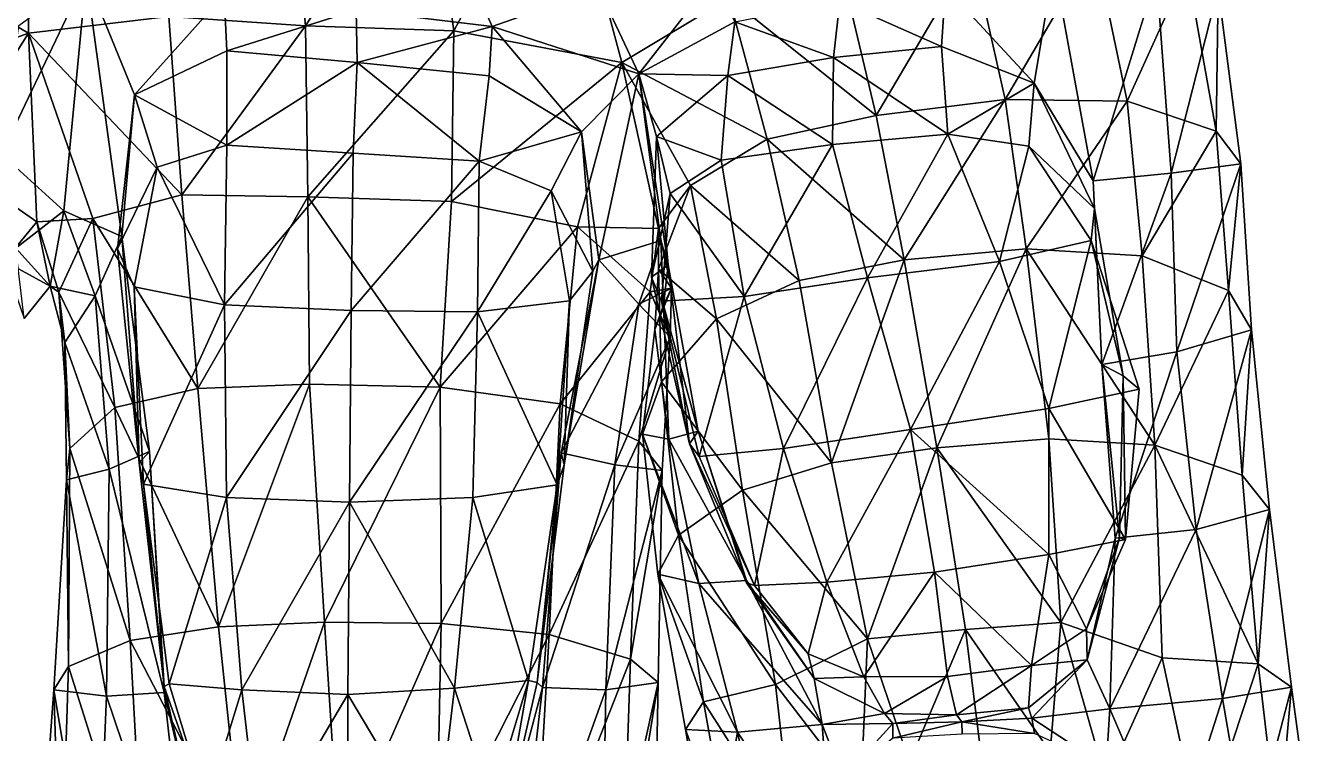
# Model space of a CAD drawing. Extents: x -76 to 76, y -20 to 79.
# Drawn here: x 4.187 to 6.042, y -12.053 to -11.034 of the extents above; entities that cross this region are included whole.
import ezdxf

# ---------------------------------------------------------------- set-up
doc = ezdxf.new("R2010")
doc.units = 0

msp = doc.modelspace()

# ---------------------------------------------------------------- linework, layer by layer
for points in [[(3.9883, -10.9264, 1.4183), (4.1912, -11.0446, 1.2948), (4.1913, -10.7127, 1.4089)], [(4.1913, -10.7127, 1.4089), (4.1912, -11.0446, 1.2948), (4.3932, -11.0205, 1.4822)], [(4.7646, -10.7646, 1.52), (4.804, -11.041, 1.4766), (4.9565, -10.7537, 1.4024)], [(4.804, -11.041, 1.4766), (5.0459, -11.0868, 1.2841), (4.9565, -10.7537, 1.4024)], [(4.9565, -10.7537, 1.4024), (5.0459, -11.0868, 1.2841), (5.2004, -10.9934, 1.4145)], [(4.3932, -11.0205, 1.4822), (4.5904, -11.0341, 1.57), (4.5659, -10.7617, 1.6253)], [(4.7646, -10.7646, 1.52), (4.5659, -10.7617, 1.6253), (4.5904, -11.0341, 1.57)], [(4.804, -11.041, 1.4766), (4.7646, -10.7646, 1.52), (4.5904, -11.0341, 1.57)], [(5.5505, -10.9282, 1.3128), (5.598, -11.1399, 1.3027), (5.7273, -10.9195, 1.0723)], [(5.598, -11.1399, 1.3027), (5.7741, -11.1423, 1.0722), (5.7273, -10.9195, 1.0723)], [(5.8605, -10.9515, 0.8222), (5.7273, -10.9195, 1.0723), (5.7741, -11.1423, 1.0722)], [(3.9883, -10.9264, 1.4183), (3.929, -11.1394, 1.3891), (4.1912, -11.0446, 1.2948)], [(5.5505, -10.9282, 1.3128), (5.3637, -10.9589, 1.4561), (5.4123, -11.1634, 1.4328)], [(5.598, -11.1399, 1.3027), (5.5505, -10.9282, 1.3128), (5.4123, -11.1634, 1.4328)], [(5.4123, -11.1634, 1.4328), (5.3637, -10.9589, 1.4561), (5.2004, -10.9934, 1.4145)], [(5.5124, -10.9781, 0.0199), (5.6683, -10.9467, 0.1154), (5.6401, -11.1165, 0.0198)], [(5.6401, -11.1165, 0.0198), (5.6683, -10.9467, 0.1154), (5.7252, -11.2575, 0.1849)], [(5.7252, -11.2575, 0.1849), (5.6683, -10.9467, 0.1154), (5.8163, -10.9608, 0.3496)], [(5.8371, -11.2464, 0.3583), (5.7252, -11.2575, 0.1849), (5.8163, -10.9608, 0.3496)], [(5.9021, -11.1858, 0.8221), (5.8605, -10.9515, 0.8222), (5.7741, -11.1423, 1.0722)], [(5.8371, -11.2464, 0.3583), (5.8163, -10.9608, 0.3496), (5.9052, -10.9799, 0.5766)], [(5.8605, -10.9515, 0.8222), (5.9021, -11.1858, 0.8221), (5.9052, -10.9799, 0.5766)], [(4.1526, -11.219, 0.1532), (4.2743, -10.9623, 0.0365), (4.2422, -11.3006, 0.3523)], [(4.1771, -11.0335, -0.0049), (4.2743, -10.9623, 0.0365), (4.1526, -11.219, 0.1532)], [(4.2422, -11.3006, 0.3523), (4.2743, -10.9623, 0.0365), (4.3259, -11.3377, 0.1687)], [(4.3259, -11.3377, 0.1687), (4.2743, -10.9623, 0.0365), (4.3441, -11.1335, 0.0002)], [(4.3441, -11.1335, 0.0002), (4.2743, -10.9623, 0.0365), (4.4733, -10.9887, -0.0025)], [(4.8312, -10.9716, -0.0306), (4.859, -11.0349, 0.0084), (4.6632, -11.0112, -0.0005)], [(4.8312, -10.9716, -0.0306), (5.0127, -10.9808, -0.0247), (4.859, -11.0349, 0.0084)], [(5.0127, -10.9808, -0.0247), (5.1778, -10.9659, -0.0328), (5.0704, -11.1033, 0.0636)], [(5.1778, -10.9659, -0.0328), (5.2087, -11.0281, -0.0022), (5.0704, -11.1033, 0.0636)], [(5.5124, -10.9781, 0.0199), (5.5064, -11.0638, -0.0259), (5.3599, -10.9988, -0.0052)], [(5.5064, -11.0638, -0.0259), (5.5124, -10.9781, 0.0199), (5.6401, -11.1165, 0.0198)], [(5.9378, -11.233, 0.5762), (5.8371, -11.2464, 0.3583), (5.9052, -10.9799, 0.5766)], [(5.9021, -11.1858, 0.8221), (5.9378, -11.233, 0.5762), (5.9052, -10.9799, 0.5766)], [(4.4768, -11.0701, -0.0323), (4.3441, -11.1335, 0.0002), (4.4733, -10.9887, -0.0025)], [(4.4768, -11.0701, -0.0323), (4.4733, -10.9887, -0.0025), (4.6632, -11.0112, -0.0005)], [(5.0127, -10.9808, -0.0247), (5.0704, -11.1033, 0.0636), (4.859, -11.0349, 0.0084)], [(5.2554, -11.1975, 1.3816), (5.2004, -10.9934, 1.4145), (5.0459, -11.0868, 1.2841)], [(5.2554, -11.1975, 1.3816), (5.4123, -11.1634, 1.4328), (5.2004, -10.9934, 1.4145)], [(4.6647, -11.087, -0.0366), (4.4768, -11.0701, -0.0323), (4.6632, -11.0112, -0.0005)], [(4.6647, -11.087, -0.0366), (4.6632, -11.0112, -0.0005), (4.859, -11.0349, 0.0084)], [(5.2087, -11.0281, -0.0022), (5.3599, -10.9988, -0.0052), (5.3509, -11.0798, -0.0516)], [(5.5064, -11.0638, -0.0259), (5.3509, -11.0798, -0.0516), (5.3599, -10.9988, -0.0052)], [(4.4123, -11.2774, 1.4691), (4.3932, -11.0205, 1.4822), (4.1912, -11.0446, 1.2948)], [(4.3932, -11.0205, 1.4822), (4.4123, -11.2774, 1.4691), (4.5904, -11.0341, 1.57)], [(4.4123, -11.2774, 1.4691), (4.5937, -11.2806, 1.5574), (4.5904, -11.0341, 1.57)], [(4.804, -11.041, 1.4766), (4.5904, -11.0341, 1.57), (4.5937, -11.2806, 1.5574)], [(4.8549, -11.1062, -0.022), (4.6647, -11.087, -0.0366), (4.859, -11.0349, 0.0084)], [(4.8549, -11.1062, -0.022), (4.859, -11.0349, 0.0084), (4.988, -11.1868, 0.0173)], [(4.859, -11.0349, 0.0084), (5.0704, -11.1033, 0.0636), (4.988, -11.1868, 0.0173)], [(5.2087, -11.0281, -0.0022), (5.1986, -11.1055, -0.0446), (5.0704, -11.1033, 0.0636)], [(5.1986, -11.1055, -0.0446), (5.2087, -11.0281, -0.0022), (5.3509, -11.0798, -0.0516)], [(3.929, -11.1394, 1.3891), (4.0757, -11.2273, 1.2111), (4.1912, -11.0446, 1.2948)], [(4.2031, -11.3163, 0.9632), (4.1912, -11.0446, 1.2948), (4.0757, -11.2273, 1.2111)], [(4.2837, -11.3118, 1.2547), (4.1912, -11.0446, 1.2948), (4.2031, -11.3163, 0.9632)], [(4.2837, -11.3118, 1.2547), (4.4123, -11.2774, 1.4691), (4.1912, -11.0446, 1.2948)], [(4.8006, -11.2871, 1.4672), (4.804, -11.041, 1.4766), (4.5937, -11.2806, 1.5574)], [(4.804, -11.041, 1.4766), (4.8006, -11.2871, 1.4672), (5.0459, -11.0868, 1.2841)], [(4.4768, -11.0701, -0.0323), (4.4772, -11.2059, -0.0603), (4.3441, -11.1335, 0.0002)], [(4.4768, -11.0701, -0.0323), (4.6647, -11.087, -0.0366), (4.4772, -11.2059, -0.0603)], [(5.5064, -11.0638, -0.0259), (5.5157, -11.1899, -0.0762), (5.3509, -11.0798, -0.0516)], [(5.5064, -11.0638, -0.0259), (5.6401, -11.1165, 0.0198), (5.5157, -11.1899, -0.0762)], [(4.6647, -11.087, -0.0366), (4.6592, -11.2175, -0.0739), (4.4772, -11.2059, -0.0603)], [(4.8407, -11.2288, -0.0519), (4.6592, -11.2175, -0.0739), (4.6647, -11.087, -0.0366)], [(4.8549, -11.1062, -0.022), (4.8407, -11.2288, -0.0519), (4.6647, -11.087, -0.0366)], [(4.8006, -11.2871, 1.4672), (4.982, -11.3238, 1.2536), (5.0459, -11.0868, 1.2841)], [(5.0986, -11.3262, 0.9627), (5.0459, -11.0868, 1.2841), (4.982, -11.3238, 1.2536)], [(5.145, -11.264, 1.201), (5.0459, -11.0868, 1.2841), (5.0986, -11.3262, 0.9627)], [(5.145, -11.264, 1.201), (5.2554, -11.1975, 1.3816), (5.0459, -11.0868, 1.2841)], [(5.1986, -11.1055, -0.0446), (5.3509, -11.0798, -0.0516), (5.3496, -11.2052, -0.1025)], [(5.5157, -11.1899, -0.0762), (5.3496, -11.2052, -0.1025), (5.3509, -11.0798, -0.0516)], [(4.8549, -11.1062, -0.022), (4.988, -11.1868, 0.0173), (4.8407, -11.2288, -0.0519)], [(4.988, -11.1868, 0.0173), (5.0704, -11.1033, 0.0636), (5.013, -11.3713, 0.1872)], [(5.013, -11.3713, 0.1872), (5.0704, -11.1033, 0.0636), (5.1024, -11.3431, 0.3708)], [(5.1986, -11.1055, -0.0446), (5.0958, -11.1934, -0.0085), (5.0704, -11.1033, 0.0636)], [(5.1024, -11.3431, 0.3708), (5.0704, -11.1033, 0.0636), (5.1125, -11.3783, 0.1754)], [(5.1125, -11.3783, 0.1754), (5.0704, -11.1033, 0.0636), (5.0958, -11.1934, -0.0085)], [(5.1986, -11.1055, -0.0446), (5.1892, -11.2276, -0.0896), (5.0958, -11.1934, -0.0085)], [(5.1892, -11.2276, -0.0896), (5.1986, -11.1055, -0.0446), (5.3496, -11.2052, -0.1025)], [(5.6401, -11.1165, 0.0198), (5.6321, -11.2073, -0.0242), (5.5157, -11.1899, -0.0762)], [(5.6401, -11.1165, 0.0198), (5.7271, -11.2973, 0.0726), (5.6321, -11.2073, -0.0242)], [(5.7271, -11.2973, 0.0726), (5.6401, -11.1165, 0.0198), (5.7252, -11.2575, 0.1849)], [(4.3194, -11.3553, 0.07), (4.3259, -11.3377, 0.1687), (4.3441, -11.1335, 0.0002)], [(4.3194, -11.3553, 0.07), (4.3441, -11.1335, 0.0002), (4.3766, -11.2374, -0.0172)], [(4.4772, -11.2059, -0.0603), (4.3766, -11.2374, -0.0172), (4.3441, -11.1335, 0.0002)], [(5.598, -11.1399, 1.3027), (5.4123, -11.1634, 1.4328), (5.4526, -11.3712, 1.4341)], [(5.6286, -11.3551, 1.3164), (5.598, -11.1399, 1.3027), (5.4526, -11.3712, 1.4341)], [(5.598, -11.1399, 1.3027), (5.6286, -11.3551, 1.3164), (5.7741, -11.1423, 1.0722)], [(5.6286, -11.3551, 1.3164), (5.7956, -11.3656, 1.0945), (5.7741, -11.1423, 1.0722)], [(5.9021, -11.1858, 0.8221), (5.7741, -11.1423, 1.0722), (5.7956, -11.3656, 1.0945)], [(5.4123, -11.1634, 1.4328), (5.2554, -11.1975, 1.3816), (5.4526, -11.3712, 1.4341)], [(4.988, -11.1868, 0.0173), (4.9444, -11.2716, -0.0041), (4.8407, -11.2288, -0.0519)], [(4.988, -11.1868, 0.0173), (5.0041, -11.3877, 0.0867), (4.9444, -11.2716, -0.0041)], [(5.0041, -11.3877, 0.0867), (4.988, -11.1868, 0.0173), (5.013, -11.3713, 0.1872)], [(5.0889, -11.396, 0.053), (5.1125, -11.3783, 0.1754), (5.0958, -11.1934, -0.0085)], [(5.0889, -11.396, 0.053), (5.0958, -11.1934, -0.0085), (5.1158, -11.2758, -0.044)], [(5.1892, -11.2276, -0.0896), (5.1158, -11.2758, -0.044), (5.0958, -11.1934, -0.0085)], [(5.2554, -11.1975, 1.3816), (5.145, -11.264, 1.201), (5.3014, -11.4012, 1.3713)], [(5.2554, -11.1975, 1.3816), (5.3014, -11.4012, 1.3713), (5.4526, -11.3712, 1.4341)], [(5.3998, -11.3973, -0.0861), (5.3496, -11.2052, -0.1025), (5.5157, -11.1899, -0.0762)], [(5.5899, -11.3737, -0.0591), (5.3998, -11.3973, -0.0861), (5.5157, -11.1899, -0.0762)], [(5.5899, -11.3737, -0.0591), (5.5157, -11.1899, -0.0762), (5.6321, -11.2073, -0.0242)], [(5.92, -11.4152, 0.8443), (5.9021, -11.1858, 0.8221), (5.7956, -11.3656, 1.0945)], [(5.9021, -11.1858, 0.8221), (5.92, -11.4152, 0.8443), (5.9378, -11.233, 0.5762)], [(4.1729, -11.3545, 0.367), (4.1526, -11.219, 0.1532), (4.2422, -11.3006, 0.3523)], [(4.4772, -11.2059, -0.0603), (4.4734, -11.4361, -0.0182), (4.3766, -11.2374, -0.0172)], [(4.4734, -11.4361, -0.0182), (4.4772, -11.2059, -0.0603), (4.6592, -11.2175, -0.0739)], [(4.6561, -11.4444, -0.0389), (4.4734, -11.4361, -0.0182), (4.6592, -11.2175, -0.0739)], [(4.6561, -11.4444, -0.0389), (4.6592, -11.2175, -0.0739), (4.8407, -11.2288, -0.0519)], [(5.222, -11.4238, -0.0668), (5.1892, -11.2276, -0.0896), (5.3496, -11.2052, -0.1025)], [(5.3998, -11.3973, -0.0861), (5.222, -11.4238, -0.0668), (5.3496, -11.2052, -0.1025)], [(5.7223, -11.3435, -0.0012), (5.5899, -11.3737, -0.0591), (5.6321, -11.2073, -0.0242)], [(5.7271, -11.2973, 0.0726), (5.7223, -11.3435, -0.0012), (5.6321, -11.2073, -0.0242)], [(4.1567, -11.3731, 0.9451), (4.2031, -11.3163, 0.9632), (4.0757, -11.2273, 1.2111)], [(4.3434, -11.4101, 0.0261), (4.3194, -11.3553, 0.07), (4.3766, -11.2374, -0.0172)], [(4.4734, -11.4361, -0.0182), (4.3434, -11.4101, 0.0261), (4.3766, -11.2374, -0.0172)], [(4.838, -11.4459, -0.0116), (4.6561, -11.4444, -0.0389), (4.8407, -11.2288, -0.0519)], [(4.838, -11.4459, -0.0116), (4.8407, -11.2288, -0.0519), (4.9444, -11.2716, -0.0041)], [(5.1892, -11.2276, -0.0896), (5.222, -11.4238, -0.0668), (5.1158, -11.2758, -0.044)], [(5.8371, -11.2464, 0.3583), (5.9378, -11.233, 0.5762), (5.8455, -11.5038, 0.3984)], [(5.9378, -11.233, 0.5762), (5.9529, -11.4719, 0.6007), (5.8455, -11.5038, 0.3984)], [(5.92, -11.4152, 0.8443), (5.9529, -11.4719, 0.6007), (5.9378, -11.233, 0.5762)], [(5.7252, -11.2575, 0.1849), (5.8371, -11.2464, 0.3583), (5.7373, -11.5221, 0.2417)], [(5.7271, -11.2973, 0.0726), (5.7252, -11.2575, 0.1849), (5.7373, -11.5221, 0.2417)], [(5.8371, -11.2464, 0.3583), (5.8455, -11.5038, 0.3984), (5.7373, -11.5221, 0.2417)], [(4.9704, -11.4304, 0.0386), (4.838, -11.4459, -0.0116), (4.9444, -11.2716, -0.0041)], [(5.0041, -11.3877, 0.0867), (4.9704, -11.4304, 0.0386), (4.9444, -11.2716, -0.0041)], [(5.1029, -11.4308, -0.0156), (5.0889, -11.396, 0.053), (5.1158, -11.2758, -0.044)], [(5.0987, -11.3847, 0.943), (5.145, -11.264, 1.201), (5.0986, -11.3262, 0.9627)], [(5.145, -11.264, 1.201), (5.0987, -11.3847, 0.943), (5.1824, -11.4561, 1.1858)], [(5.222, -11.4238, -0.0668), (5.1029, -11.4308, -0.0156), (5.1158, -11.2758, -0.044)], [(5.145, -11.264, 1.201), (5.1824, -11.4561, 1.1858), (5.3014, -11.4012, 1.3713)], [(4.4123, -11.2774, 1.4691), (4.2837, -11.3118, 1.2547), (4.4352, -11.5567, 1.4709)], [(4.4123, -11.2774, 1.4691), (4.4352, -11.5567, 1.4709), (4.5937, -11.2806, 1.5574)], [(4.4352, -11.5567, 1.4709), (4.596, -11.5506, 1.5613), (4.5937, -11.2806, 1.5574)], [(4.8006, -11.2871, 1.4672), (4.5937, -11.2806, 1.5574), (4.7845, -11.5548, 1.4734)], [(4.5937, -11.2806, 1.5574), (4.596, -11.5506, 1.5613), (4.7845, -11.5548, 1.4734)], [(4.8006, -11.2871, 1.4672), (4.7845, -11.5548, 1.4734), (4.982, -11.3238, 1.2536)], [(4.1729, -11.3545, 0.367), (4.2422, -11.3006, 0.3523), (4.2223, -11.409, 0.6485)], [(4.2349, -11.418, 0.9663), (4.2837, -11.3118, 1.2547), (4.2031, -11.3163, 0.9632)], [(4.2422, -11.3006, 0.3523), (4.2872, -11.4231, 0.3774), (4.2223, -11.409, 0.6485)], [(4.2837, -11.3118, 1.2547), (4.2349, -11.418, 0.9663), (4.3156, -11.584, 1.256)], [(4.2872, -11.4231, 0.3774), (4.2422, -11.3006, 0.3523), (4.3259, -11.3377, 0.1687)], [(4.2837, -11.3118, 1.2547), (4.3156, -11.584, 1.256), (4.4352, -11.5567, 1.4709)], [(5.7271, -11.2973, 0.0726), (5.768, -11.5383, 0.1348), (5.7223, -11.3435, -0.0012)], [(5.768, -11.5383, 0.1348), (5.7271, -11.2973, 0.0726), (5.7373, -11.5221, 0.2417)], [(4.2031, -11.3163, 0.9632), (4.1567, -11.3731, 0.9451), (4.2223, -11.409, 0.6485)], [(4.2349, -11.418, 0.9663), (4.2031, -11.3163, 0.9632), (4.2223, -11.409, 0.6485)], [(4.7845, -11.5548, 1.4734), (4.9571, -11.5789, 1.262), (4.982, -11.3238, 1.2536)], [(5.0866, -11.4171, 0.9717), (4.982, -11.3238, 1.2536), (4.9571, -11.5789, 1.262)], [(5.0866, -11.4171, 0.9717), (5.0986, -11.3262, 0.9627), (4.982, -11.3238, 1.2536)], [(5.0986, -11.3262, 0.9627), (5.0866, -11.4171, 0.9717), (5.1177, -11.4118, 0.6588)], [(5.0987, -11.3847, 0.943), (5.0986, -11.3262, 0.9627), (5.1177, -11.4118, 0.6588)], [(4.2872, -11.4231, 0.3774), (4.3259, -11.3377, 0.1687), (4.3658, -11.6475, 0.249)], [(4.3194, -11.3553, 0.07), (4.3509, -11.6635, 0.1605), (4.3259, -11.3377, 0.1687)], [(4.3509, -11.6635, 0.1605), (4.3658, -11.6475, 0.249), (4.3259, -11.3377, 0.1687)], [(5.0707, -11.4351, 0.3947), (5.013, -11.3713, 0.1872), (5.1024, -11.3431, 0.3708)], [(5.0707, -11.4351, 0.3947), (5.1024, -11.3431, 0.3708), (5.1177, -11.4118, 0.6588)], [(5.1061, -11.4364, 0.3883), (5.1024, -11.3431, 0.3708), (5.1125, -11.3783, 0.1754)], [(5.1024, -11.3431, 0.3708), (5.1061, -11.4364, 0.3883), (5.1177, -11.4118, 0.6588)], [(5.5899, -11.3737, -0.0591), (5.7223, -11.3435, -0.0012), (5.6611, -11.5854, 0.0046)], [(5.7223, -11.3435, -0.0012), (5.7913, -11.5576, 0.0612), (5.6611, -11.5854, 0.0046)], [(5.768, -11.5383, 0.1348), (5.7913, -11.5576, 0.0612), (5.7223, -11.3435, -0.0012)], [(4.1848, -11.4559, 0.6456), (4.1729, -11.3545, 0.367), (4.2223, -11.409, 0.6485)], [(4.3194, -11.3553, 0.07), (4.3434, -11.4101, 0.0261), (4.3509, -11.6635, 0.1605)], [(5.6286, -11.3551, 1.3164), (5.4526, -11.3712, 1.4341), (5.4997, -11.6419, 1.4483)], [(5.6611, -11.6293, 1.3464), (5.6286, -11.3551, 1.3164), (5.4997, -11.6419, 1.4483)], [(5.6611, -11.6293, 1.3464), (5.8139, -11.6383, 1.1411), (5.6286, -11.3551, 1.3164)], [(5.8139, -11.6383, 1.1411), (5.7956, -11.3656, 1.0945), (5.6286, -11.3551, 1.3164)], [(5.92, -11.4152, 0.8443), (5.7956, -11.3656, 1.0945), (5.8139, -11.6383, 1.1411)], [(4.1567, -11.3731, 0.9451), (4.1848, -11.4559, 0.6456), (4.2223, -11.409, 0.6485)], [(5.013, -11.3713, 0.1872), (5.0707, -11.4351, 0.3947), (4.9584, -11.6493, 0.2641)], [(5.013, -11.3713, 0.1872), (4.9584, -11.6493, 0.2641), (4.9631, -11.6664, 0.1735)], [(5.0041, -11.3877, 0.0867), (5.013, -11.3713, 0.1872), (4.9631, -11.6664, 0.1735)], [(5.0041, -11.3877, 0.0867), (4.9631, -11.6664, 0.1735), (4.9704, -11.4304, 0.0386)], [(5.0889, -11.396, 0.053), (5.1437, -11.6362, 0.1293), (5.1125, -11.3783, 0.1754)], [(5.0987, -11.3847, 0.943), (5.0935, -11.4716, 0.656), (5.103, -11.5471, 0.9354)], [(5.0935, -11.4716, 0.656), (5.0987, -11.3847, 0.943), (5.1177, -11.4118, 0.6588)], [(5.0987, -11.3847, 0.943), (5.103, -11.5471, 0.9354), (5.1824, -11.4561, 1.1858)], [(5.1061, -11.4364, 0.3883), (5.1125, -11.3783, 0.1754), (5.1561, -11.6182, 0.2461)], [(5.1437, -11.6362, 0.1293), (5.1561, -11.6182, 0.2461), (5.1125, -11.3783, 0.1754)], [(5.3014, -11.4012, 1.3713), (5.3481, -11.6637, 1.3874), (5.4526, -11.3712, 1.4341)], [(5.3481, -11.6637, 1.3874), (5.4997, -11.6419, 1.4483), (5.4526, -11.3712, 1.4341)], [(5.3998, -11.3973, -0.0861), (5.5899, -11.3737, -0.0591), (5.462, -11.6159, -0.0201)], [(5.5899, -11.3737, -0.0591), (5.6611, -11.5854, 0.0046), (5.462, -11.6159, -0.0201)], [(5.0889, -11.396, 0.053), (5.1029, -11.4308, -0.0156), (5.1437, -11.6362, 0.1293)], [(5.3481, -11.6637, 1.3874), (5.3014, -11.4012, 1.3713), (5.1824, -11.4561, 1.1858)], [(5.222, -11.4238, -0.0668), (5.3998, -11.3973, -0.0861), (5.2789, -11.6433, 0.0018)], [(5.3998, -11.3973, -0.0861), (5.462, -11.6159, -0.0201), (5.2789, -11.6433, 0.0018)], [(4.2872, -11.4231, 0.3774), (4.2436, -11.4903, 0.6564), (4.2223, -11.409, 0.6485)], [(4.2436, -11.4903, 0.6564), (4.2349, -11.418, 0.9663), (4.2223, -11.409, 0.6485)], [(4.2349, -11.418, 0.9663), (4.2436, -11.4903, 0.6564), (4.2507, -11.6433, 0.9704)], [(4.2349, -11.418, 0.9663), (4.2507, -11.6433, 0.9704), (4.3156, -11.584, 1.256)], [(4.2872, -11.4231, 0.3774), (4.3077, -11.6727, 0.4269), (4.2436, -11.4903, 0.6564)], [(4.3077, -11.6727, 0.4269), (4.2872, -11.4231, 0.3774), (4.3658, -11.6475, 0.249)], [(4.3434, -11.4101, 0.0261), (4.3567, -11.6944, 0.1157), (4.3509, -11.6635, 0.1605)], [(4.3434, -11.4101, 0.0261), (4.4734, -11.4361, -0.0182), (4.3567, -11.6944, 0.1157)], [(5.0706, -11.6323, 0.9815), (5.0866, -11.4171, 0.9717), (4.9571, -11.5789, 1.262)], [(5.0866, -11.4171, 0.9717), (5.0706, -11.6323, 0.9815), (5.1158, -11.4825, 0.6694)], [(5.1158, -11.4825, 0.6694), (5.0707, -11.4351, 0.3947), (5.1177, -11.4118, 0.6588)], [(5.0866, -11.4171, 0.9717), (5.1158, -11.4825, 0.6694), (5.1177, -11.4118, 0.6588)], [(5.1061, -11.4364, 0.3883), (5.0935, -11.4716, 0.656), (5.1177, -11.4118, 0.6588)], [(5.1029, -11.4308, -0.0156), (5.222, -11.4238, -0.0668), (5.1575, -11.6544, 0.0563)], [(5.222, -11.4238, -0.0668), (5.2789, -11.6433, 0.0018), (5.1575, -11.6544, 0.0563)], [(5.9395, -11.6813, 0.8917), (5.92, -11.4152, 0.8443), (5.8139, -11.6383, 1.1411)], [(5.92, -11.4152, 0.8443), (5.9395, -11.6813, 0.8917), (5.9529, -11.4719, 0.6007)], [(4.4734, -11.4361, -0.0182), (4.4767, -11.7135, 0.0689), (4.3567, -11.6944, 0.1157)], [(4.4734, -11.4361, -0.0182), (4.6561, -11.4444, -0.0389), (4.4767, -11.7135, 0.0689)], [(4.838, -11.4459, -0.0116), (4.9704, -11.4304, 0.0386), (4.953, -11.6953, 0.1254)], [(4.9631, -11.6664, 0.1735), (4.953, -11.6953, 0.1254), (4.9704, -11.4304, 0.0386)], [(5.0707, -11.4351, 0.3947), (5.036, -11.6664, 0.4432), (4.9584, -11.6493, 0.2641)], [(5.0707, -11.4351, 0.3947), (5.1158, -11.4825, 0.6694), (5.036, -11.6664, 0.4432)], [(5.1061, -11.4364, 0.3883), (5.1136, -11.6297, 0.432), (5.0935, -11.4716, 0.656)], [(5.1029, -11.4308, -0.0156), (5.1575, -11.6544, 0.0563), (5.1437, -11.6362, 0.1293)], [(5.1136, -11.6297, 0.432), (5.1061, -11.4364, 0.3883), (5.1561, -11.6182, 0.2461)], [(4.6561, -11.4444, -0.0389), (4.6539, -11.7202, 0.0462), (4.4767, -11.7135, 0.0689)], [(4.6561, -11.4444, -0.0389), (4.838, -11.4459, -0.0116), (4.6539, -11.7202, 0.0462)], [(4.838, -11.4459, -0.0116), (4.8313, -11.7137, 0.074), (4.6539, -11.7202, 0.0462)], [(4.8313, -11.7137, 0.074), (4.838, -11.4459, -0.0116), (4.953, -11.6953, 0.1254)], [(5.2196, -11.7029, 1.2101), (5.1824, -11.4561, 1.1858), (5.103, -11.5471, 0.9354)], [(5.2196, -11.7029, 1.2101), (5.3481, -11.6637, 1.3874), (5.1824, -11.4561, 1.1858)], [(5.1136, -11.6297, 0.432), (5.0759, -11.6222, 0.6681), (5.0935, -11.4716, 0.656)], [(5.0935, -11.4716, 0.656), (5.0759, -11.6222, 0.6681), (5.103, -11.5471, 0.9354)], [(5.8734, -11.7599, 0.4547), (5.8455, -11.5038, 0.3984), (5.9529, -11.4719, 0.6007)], [(5.979, -11.731, 0.6467), (5.8734, -11.7599, 0.4547), (5.9529, -11.4719, 0.6007)], [(5.9395, -11.6813, 0.8917), (5.979, -11.731, 0.6467), (5.9529, -11.4719, 0.6007)], [(4.3077, -11.6727, 0.4269), (4.2462, -11.6883, 0.6741), (4.2436, -11.4903, 0.6564)], [(4.2436, -11.4903, 0.6564), (4.2462, -11.6883, 0.6741), (4.2507, -11.6433, 0.9704)], [(5.1158, -11.4825, 0.6694), (5.1039, -11.6749, 0.6894), (5.036, -11.6664, 0.4432)], [(5.0706, -11.6323, 0.9815), (5.1039, -11.6749, 0.6894), (5.1158, -11.4825, 0.6694)], [(5.7567, -11.7721, 0.3104), (5.7373, -11.5221, 0.2417), (5.8455, -11.5038, 0.3984)], [(5.8734, -11.7599, 0.4547), (5.7567, -11.7721, 0.3104), (5.8455, -11.5038, 0.3984)], [(5.763, -11.7716, 0.2083), (5.768, -11.5383, 0.1348), (5.7373, -11.5221, 0.2417)], [(5.7567, -11.7721, 0.3104), (5.763, -11.7716, 0.2083), (5.7373, -11.5221, 0.2417)], [(4.4352, -11.5567, 1.4709), (4.4648, -11.9, 1.4731), (4.596, -11.5506, 1.5613)], [(4.4648, -11.9, 1.4731), (4.6179, -11.8935, 1.5557), (4.596, -11.5506, 1.5613)], [(4.7845, -11.5548, 1.4734), (4.596, -11.5506, 1.5613), (4.6179, -11.8935, 1.5557)], [(4.7856, -11.8955, 1.477), (4.7845, -11.5548, 1.4734), (4.6179, -11.8935, 1.5557)], [(4.7845, -11.5548, 1.4734), (4.7856, -11.8955, 1.477), (4.9571, -11.5789, 1.262)], [(5.1275, -11.7678, 0.9628), (5.103, -11.5471, 0.9354), (5.0759, -11.6222, 0.6681)], [(5.1275, -11.7678, 0.9628), (5.2196, -11.7029, 1.2101), (5.103, -11.5471, 0.9354)], [(5.763, -11.7716, 0.2083), (5.7714, -11.7743, 0.1393), (5.768, -11.5383, 0.1348)], [(5.7714, -11.7743, 0.1393), (5.7913, -11.5576, 0.0612), (5.768, -11.5383, 0.1348)], [(4.4648, -11.9, 1.4731), (4.4352, -11.5567, 1.4709), (4.3156, -11.584, 1.256)], [(5.6611, -11.5854, 0.0046), (5.7913, -11.5576, 0.0612), (5.7714, -11.7743, 0.1393)], [(4.3379, -11.9196, 1.2711), (4.3156, -11.584, 1.256), (4.2507, -11.6433, 0.9704)], [(4.3379, -11.9196, 1.2711), (4.4648, -11.9, 1.4731), (4.3156, -11.584, 1.256)], [(4.7856, -11.8955, 1.477), (4.9413, -11.9113, 1.279), (4.9571, -11.5789, 1.262)], [(5.0706, -11.6323, 0.9815), (4.9571, -11.5789, 1.262), (4.9413, -11.9113, 1.279)], [(5.6611, -11.5854, 0.0046), (5.6613, -11.7958, 0.0944), (5.462, -11.6159, -0.0201)], [(5.6613, -11.7958, 0.0944), (5.6611, -11.5854, 0.0046), (5.7714, -11.7743, 0.1393)], [(5.1568, -11.8375, 0.4869), (5.0978, -11.8241, 0.7027), (5.0759, -11.6222, 0.6681)], [(5.1136, -11.6297, 0.432), (5.1568, -11.8375, 0.4869), (5.0759, -11.6222, 0.6681)], [(5.0978, -11.8241, 0.7027), (5.1275, -11.7678, 0.9628), (5.0759, -11.6222, 0.6681)], [(5.1136, -11.6297, 0.432), (5.1561, -11.6182, 0.2461), (5.2257, -11.8334, 0.3209)], [(5.1437, -11.6362, 0.1293), (5.2255, -11.8369, 0.21), (5.1561, -11.6182, 0.2461)], [(5.2255, -11.8369, 0.21), (5.2257, -11.8334, 0.3209), (5.1561, -11.6182, 0.2461)], [(5.3414, -11.8355, 0.0941), (5.2789, -11.6433, 0.0018), (5.462, -11.6159, -0.0201)], [(5.4966, -11.8211, 0.0779), (5.3414, -11.8355, 0.0941), (5.462, -11.6159, -0.0201)], [(5.6613, -11.7958, 0.0944), (5.4966, -11.8211, 0.0779), (5.462, -11.6159, -0.0201)], [(4.249, -11.9572, 0.9916), (4.2507, -11.6433, 0.9704), (4.2462, -11.6883, 0.6741)], [(4.249, -11.9572, 0.9916), (4.3379, -11.9196, 1.2711), (4.2507, -11.6433, 0.9704)], [(4.3077, -11.6727, 0.4269), (4.3658, -11.6475, 0.249), (4.3867, -11.9946, 0.3336)], [(4.3509, -11.6635, 0.1605), (4.3868, -11.9862, 0.2547), (4.3658, -11.6475, 0.249)], [(4.3868, -11.9862, 0.2547), (4.3867, -11.9946, 0.3336), (4.3658, -11.6475, 0.249)], [(5.0583, -11.9467, 1.0038), (5.0706, -11.6323, 0.9815), (4.9413, -11.9113, 1.279)], [(5.0706, -11.6323, 0.9815), (5.0583, -11.9467, 1.0038), (5.1039, -11.6749, 0.6894)], [(5.1568, -11.8375, 0.4869), (5.1136, -11.6297, 0.432), (5.2257, -11.8334, 0.3209)], [(5.2255, -11.8369, 0.21), (5.1437, -11.6362, 0.1293), (5.2371, -11.8403, 0.1394)], [(5.1437, -11.6362, 0.1293), (5.1575, -11.6544, 0.0563), (5.2371, -11.8403, 0.1394)], [(5.2371, -11.8403, 0.1394), (5.1575, -11.6544, 0.0563), (5.2789, -11.6433, 0.0018)], [(5.3414, -11.8355, 0.0941), (5.2371, -11.8403, 0.1394), (5.2789, -11.6433, 0.0018)], [(5.3481, -11.6637, 1.3874), (5.3997, -11.9175, 1.4161), (5.4997, -11.6419, 1.4483)], [(5.3997, -11.9175, 1.4161), (5.5409, -11.9039, 1.4716), (5.4997, -11.6419, 1.4483)], [(5.6611, -11.6293, 1.3464), (5.4997, -11.6419, 1.4483), (5.6784, -11.8938, 1.3842)], [(5.4997, -11.6419, 1.4483), (5.5409, -11.9039, 1.4716), (5.6784, -11.8938, 1.3842)], [(5.6611, -11.6293, 1.3464), (5.6784, -11.8938, 1.3842), (5.8139, -11.6383, 1.1411)], [(5.6784, -11.8938, 1.3842), (5.8244, -11.9449, 1.2012), (5.8139, -11.6383, 1.1411)], [(5.9395, -11.6813, 0.8917), (5.8139, -11.6383, 1.1411), (5.9627, -11.9535, 0.9255)], [(5.8139, -11.6383, 1.1411), (5.8244, -11.9449, 1.2012), (5.9627, -11.9535, 0.9255)], [(4.3868, -11.9862, 0.2547), (4.3509, -11.6635, 0.1605), (4.3567, -11.6944, 0.1157)], [(4.9242, -11.9804, 0.2648), (4.9631, -11.6664, 0.1735), (4.9584, -11.6493, 0.2641)], [(4.9317, -11.9877, 0.3457), (4.9242, -11.9804, 0.2648), (4.9584, -11.6493, 0.2641)], [(4.9317, -11.9877, 0.3457), (4.9584, -11.6493, 0.2641), (5.036, -11.6664, 0.4432)], [(5.3481, -11.6637, 1.3874), (5.2196, -11.7029, 1.2101), (5.3997, -11.9175, 1.4161)], [(4.3077, -11.6727, 0.4269), (4.3036, -12, 0.4853), (4.2462, -11.6883, 0.6741)], [(4.3036, -12, 0.4853), (4.3077, -11.6727, 0.4269), (4.3867, -11.9946, 0.3336)], [(4.9631, -11.6664, 0.1735), (4.9242, -11.9804, 0.2648), (4.953, -11.6953, 0.1254)], [(5.023, -11.9908, 0.4996), (4.9317, -11.9877, 0.3457), (5.036, -11.6664, 0.4432)], [(5.023, -11.9908, 0.4996), (5.036, -11.6664, 0.4432), (5.1039, -11.6749, 0.6894)], [(5.0984, -11.9803, 0.7208), (5.023, -11.9908, 0.4996), (5.1039, -11.6749, 0.6894)], [(5.0583, -11.9467, 1.0038), (5.0984, -11.9803, 0.7208), (5.1039, -11.6749, 0.6894)], [(5.9395, -11.6813, 0.8917), (5.9627, -11.9535, 0.9255), (5.979, -11.731, 0.6467)], [(4.3036, -12, 0.4853), (4.2277, -11.9911, 0.7059), (4.2462, -11.6883, 0.6741)], [(4.2277, -11.9911, 0.7059), (4.249, -11.9572, 0.9916), (4.2462, -11.6883, 0.6741)], [(4.394, -11.9823, 0.2138), (4.3868, -11.9862, 0.2547), (4.3567, -11.6944, 0.1157)], [(4.394, -11.9823, 0.2138), (4.3567, -11.6944, 0.1157), (4.4767, -11.7135, 0.0689)], [(4.8313, -11.7137, 0.074), (4.953, -11.6953, 0.1254), (4.9116, -11.9776, 0.2214)], [(4.9242, -11.9804, 0.2648), (4.9116, -11.9776, 0.2214), (4.953, -11.6953, 0.1254)], [(5.2196, -11.7029, 1.2101), (5.1275, -11.7678, 0.9628), (5.2674, -11.9833, 1.252)], [(5.2196, -11.7029, 1.2101), (5.2674, -11.9833, 1.252), (5.3997, -11.9175, 1.4161)], [(4.4984, -11.991, 0.176), (4.394, -11.9823, 0.2138), (4.4767, -11.7135, 0.0689)], [(4.4984, -11.991, 0.176), (4.4767, -11.7135, 0.0689), (4.6539, -11.7202, 0.0462)], [(4.6515, -11.9977, 0.1589), (4.4984, -11.991, 0.176), (4.6539, -11.7202, 0.0462)], [(4.805, -11.9884, 0.1801), (4.6515, -11.9977, 0.1589), (4.6539, -11.7202, 0.0462)], [(4.8313, -11.7137, 0.074), (4.805, -11.9884, 0.1801), (4.6539, -11.7202, 0.0462)], [(4.805, -11.9884, 0.1801), (4.8313, -11.7137, 0.074), (4.9116, -11.9776, 0.2214)], [(5.8734, -11.7599, 0.4547), (5.979, -11.731, 0.6467), (5.9111, -12.0035, 0.5018)], [(5.979, -11.731, 0.6467), (6.0105, -11.9871, 0.6848), (5.9111, -12.0035, 0.5018)], [(5.9627, -11.9535, 0.9255), (6.0105, -11.9871, 0.6848), (5.979, -11.731, 0.6467)], [(5.1275, -11.7678, 0.9628), (5.0978, -11.8241, 0.7027), (5.1637, -12.008, 0.978)], [(5.1275, -11.7678, 0.9628), (5.1637, -12.008, 0.978), (5.2674, -11.9833, 1.252)], [(5.6613, -11.7958, 0.0944), (5.7714, -11.7743, 0.1393), (5.7155, -11.903, 0.2003)], [(5.763, -11.7716, 0.2083), (5.7161, -11.9477, 0.2647), (5.7155, -11.903, 0.2003)], [(5.7714, -11.7743, 0.1393), (5.763, -11.7716, 0.2083), (5.7155, -11.903, 0.2003)], [(5.763, -11.7716, 0.2083), (5.7567, -11.7721, 0.3104), (5.7161, -11.9477, 0.2647)], [(5.7567, -11.7721, 0.3104), (5.7492, -12.0181, 0.3568), (5.7161, -11.9477, 0.2647)], [(5.8734, -11.7599, 0.4547), (5.9111, -12.0035, 0.5018), (5.7492, -12.0181, 0.3568)], [(5.7567, -11.7721, 0.3104), (5.8734, -11.7599, 0.4547), (5.7492, -12.0181, 0.3568)], [(5.6613, -11.7958, 0.0944), (5.6363, -11.9558, 0.1911), (5.4966, -11.8211, 0.0779)], [(5.6363, -11.9558, 0.1911), (5.6613, -11.7958, 0.0944), (5.7155, -11.903, 0.2003)], [(5.1568, -11.8375, 0.4869), (5.2128, -12.0518, 0.5304), (5.0978, -11.8241, 0.7027)], [(5.2128, -12.0518, 0.5304), (5.1379, -12.048, 0.73), (5.0978, -11.8241, 0.7027)], [(5.0978, -11.8241, 0.7027), (5.1379, -12.048, 0.73), (5.1637, -12.008, 0.978)], [(5.3414, -11.8355, 0.0941), (5.4966, -11.8211, 0.0779), (5.3948, -11.9722, 0.1922)], [(5.4966, -11.8211, 0.0779), (5.515, -11.9717, 0.1829), (5.3948, -11.9722, 0.1922)], [(5.6363, -11.9558, 0.1911), (5.515, -11.9717, 0.1829), (5.4966, -11.8211, 0.0779)], [(5.1568, -11.8375, 0.4869), (5.2257, -11.8334, 0.3209), (5.3348, -12.0407, 0.366)], [(5.2128, -12.0518, 0.5304), (5.1568, -11.8375, 0.4869), (5.3348, -12.0407, 0.366)], [(5.2255, -11.8369, 0.21), (5.3229, -11.9745, 0.2685), (5.2257, -11.8334, 0.3209)], [(5.2255, -11.8369, 0.21), (5.2371, -11.8403, 0.1394), (5.3142, -11.9389, 0.202)], [(5.3229, -11.9745, 0.2685), (5.2255, -11.8369, 0.21), (5.3142, -11.9389, 0.202)], [(5.3229, -11.9745, 0.2685), (5.3348, -12.0407, 0.366), (5.2257, -11.8334, 0.3209)], [(5.2371, -11.8403, 0.1394), (5.3414, -11.8355, 0.0941), (5.3142, -11.9389, 0.202)], [(5.3414, -11.8355, 0.0941), (5.3948, -11.9722, 0.1922), (5.3142, -11.9389, 0.202)], [(4.4648, -11.9, 1.4731), (4.3379, -11.9196, 1.2711), (4.4998, -12.2332, 1.4797)], [(4.4648, -11.9, 1.4731), (4.4998, -12.2332, 1.4797), (4.6179, -11.8935, 1.5557)], [(4.4998, -12.2332, 1.4797), (4.6395, -12.2294, 1.5524), (4.6179, -11.8935, 1.5557)], [(4.7856, -11.8955, 1.477), (4.6179, -11.8935, 1.5557), (4.6395, -12.2294, 1.5524)], [(4.7792, -12.2304, 1.483), (4.7856, -11.8955, 1.477), (4.6395, -12.2294, 1.5524)], [(4.7856, -11.8955, 1.477), (4.7792, -12.2304, 1.483), (4.9413, -11.9113, 1.279)], [(5.3997, -11.9175, 1.4161), (5.4606, -12.0951, 1.4439), (5.5409, -11.9039, 1.4716)], [(5.4606, -12.0951, 1.4439), (5.5636, -12.0856, 1.5002), (5.5409, -11.9039, 1.4716)], [(5.6632, -12.0802, 1.4214), (5.6784, -11.8938, 1.3842), (5.5409, -11.9039, 1.4716)], [(5.5636, -12.0856, 1.5002), (5.6632, -12.0802, 1.4214), (5.5409, -11.9039, 1.4716)], [(5.6363, -11.9558, 0.1911), (5.7155, -11.903, 0.2003), (5.7161, -11.9477, 0.2647)], [(5.6632, -12.0802, 1.4214), (5.7437, -12.1231, 1.3152), (5.6784, -11.8938, 1.3842)], [(5.7437, -12.1231, 1.3152), (5.8244, -11.9449, 1.2012), (5.6784, -11.8938, 1.3842)], [(4.3379, -11.9196, 1.2711), (4.249, -11.9572, 0.9916), (4.359, -12.3064, 1.294)], [(4.3379, -11.9196, 1.2711), (4.359, -12.3064, 1.294), (4.4998, -12.2332, 1.4797)], [(4.7792, -12.2304, 1.483), (4.9188, -12.3016, 1.3008), (4.9413, -11.9113, 1.279)], [(5.0583, -11.9467, 1.0038), (4.9413, -11.9113, 1.279), (4.9188, -12.3016, 1.3008)], [(5.3997, -11.9175, 1.4161), (5.2674, -11.9833, 1.252), (5.3905, -12.1433, 1.3478)], [(5.4606, -12.0951, 1.4439), (5.3997, -11.9175, 1.4161), (5.3905, -12.1433, 1.3478)], [(5.3229, -11.9745, 0.2685), (5.3142, -11.9389, 0.202), (5.3948, -11.9722, 0.1922)], [(4.249, -11.9572, 0.9916), (4.2277, -11.9911, 0.7059), (4.2378, -12.306, 0.994)], [(4.249, -11.9572, 0.9916), (4.2378, -12.306, 0.994), (4.359, -12.3064, 1.294)], [(5.0463, -12.3008, 1.0049), (5.0583, -11.9467, 1.0038), (4.9188, -12.3016, 1.3008)], [(5.0583, -11.9467, 1.0038), (5.0463, -12.3008, 1.0049), (5.0984, -11.9803, 0.7208)], [(5.5282, -12.0267, 0.2699), (5.515, -11.9717, 0.1829), (5.6363, -11.9558, 0.1911)], [(5.6316, -12.0168, 0.2754), (5.5282, -12.0267, 0.2699), (5.6363, -11.9558, 0.1911)], [(5.6316, -12.0168, 0.2754), (5.7161, -11.9477, 0.2647), (5.6366, -12.0318, 0.3146)], [(5.6316, -12.0168, 0.2754), (5.6363, -11.9558, 0.1911), (5.7161, -11.9477, 0.2647)], [(5.7161, -11.9477, 0.2647), (5.7492, -12.0181, 0.3568), (5.6366, -12.0318, 0.3146)], [(5.8802, -12.2048, 1.1264), (5.8244, -11.9449, 1.2012), (5.7437, -12.1231, 1.3152)], [(5.9627, -11.9535, 0.9255), (5.8244, -11.9449, 1.2012), (5.8802, -12.2048, 1.1264)], [(5.9917, -12.2008, 0.9072), (5.9627, -11.9535, 0.9255), (5.8802, -12.2048, 1.1264)], [(5.9627, -11.9535, 0.9255), (5.9917, -12.2008, 0.9072), (6.0105, -11.9871, 0.6848)], [(4.805, -11.9884, 0.1801), (4.9116, -11.9776, 0.2214), (4.8586, -12.1544, 0.2814)], [(4.8669, -12.2316, 0.3297), (4.8586, -12.1544, 0.2814), (4.9116, -11.9776, 0.2214)], [(4.9242, -11.9804, 0.2648), (4.8669, -12.2316, 0.3297), (4.9116, -11.9776, 0.2214)], [(4.9242, -11.9804, 0.2648), (4.9317, -11.9877, 0.3457), (4.8669, -12.2316, 0.3297)], [(5.023, -11.9908, 0.4996), (5.0984, -11.9803, 0.7208), (5.0166, -12.35, 0.5401)], [(5.0984, -11.9803, 0.7208), (5.0914, -12.3334, 0.7394), (5.0166, -12.35, 0.5401)], [(5.0463, -12.3008, 1.0049), (5.0914, -12.3334, 0.7394), (5.0984, -11.9803, 0.7208)], [(5.4245, -12.0252, 0.278), (5.3229, -11.9745, 0.2685), (5.3948, -11.9722, 0.1922)], [(5.3229, -11.9745, 0.2685), (5.4245, -12.0252, 0.278), (5.3348, -12.0407, 0.366)], [(5.4245, -12.0252, 0.278), (5.3948, -11.9722, 0.1922), (5.515, -11.9717, 0.1829)], [(5.5282, -12.0267, 0.2699), (5.4245, -12.0252, 0.278), (5.515, -11.9717, 0.1829)], [(4.2886, -12.3543, 0.5283), (4.2024, -12.3379, 0.7264), (4.2277, -11.9911, 0.7059)], [(4.2277, -11.9911, 0.7059), (4.2024, -12.3379, 0.7264), (4.2378, -12.306, 0.994)], [(4.3036, -12, 0.4853), (4.2886, -12.3543, 0.5283), (4.2277, -11.9911, 0.7059)], [(4.2886, -12.3543, 0.5283), (4.3036, -12, 0.4853), (4.4289, -12.3708, 0.3829)], [(4.3036, -12, 0.4853), (4.3867, -11.9946, 0.3336), (4.4289, -12.3708, 0.3829)], [(4.3868, -11.9862, 0.2547), (4.444, -12.2355, 0.3226), (4.3867, -11.9946, 0.3336)], [(4.444, -12.2355, 0.3226), (4.4289, -12.3708, 0.3829), (4.3867, -11.9946, 0.3336)], [(4.3868, -11.9862, 0.2547), (4.394, -11.9823, 0.2138), (4.4471, -12.158, 0.2752)], [(4.444, -12.2355, 0.3226), (4.3868, -11.9862, 0.2547), (4.4471, -12.158, 0.2752)], [(4.394, -11.9823, 0.2138), (4.4984, -11.991, 0.176), (4.4471, -12.158, 0.2752)], [(4.4984, -11.991, 0.176), (4.5241, -12.2129, 0.274), (4.4471, -12.158, 0.2752)], [(4.4984, -11.991, 0.176), (4.6515, -11.9977, 0.1589), (4.5241, -12.2129, 0.274)], [(4.6515, -11.9977, 0.1589), (4.6509, -12.2193, 0.264), (4.5241, -12.2129, 0.274)], [(4.7783, -12.2108, 0.2776), (4.6509, -12.2193, 0.264), (4.6515, -11.9977, 0.1589)], [(4.805, -11.9884, 0.1801), (4.7783, -12.2108, 0.2776), (4.6515, -11.9977, 0.1589)], [(4.7783, -12.2108, 0.2776), (4.805, -11.9884, 0.1801), (4.8586, -12.1544, 0.2814)], [(4.9317, -11.9877, 0.3457), (4.888, -12.3669, 0.3911), (4.8669, -12.2316, 0.3297)], [(4.9317, -11.9877, 0.3457), (5.023, -11.9908, 0.4996), (4.888, -12.3669, 0.3911)], [(5.023, -11.9908, 0.4996), (5.0166, -12.35, 0.5401), (4.888, -12.3669, 0.3911)], [(5.2926, -12.2106, 1.1423), (5.2674, -11.9833, 1.252), (5.1637, -12.008, 0.978)], [(5.3905, -12.1433, 1.3478), (5.2674, -11.9833, 1.252), (5.2926, -12.2106, 1.1423)], [(5.949, -12.2232, 0.5143), (5.9111, -12.0035, 0.5018), (6.0105, -11.9871, 0.6848)], [(6.042, -12.217, 0.6853), (5.949, -12.2232, 0.5143), (6.0105, -11.9871, 0.6848)], [(5.9917, -12.2008, 0.9072), (6.042, -12.217, 0.6853), (6.0105, -11.9871, 0.6848)], [(5.2034, -12.2287, 0.9339), (5.1637, -12.008, 0.978), (5.1379, -12.048, 0.73)], [(5.2034, -12.2287, 0.9339), (5.2926, -12.2106, 1.1423), (5.1637, -12.008, 0.978)], [(5.5282, -12.0267, 0.2699), (5.6316, -12.0168, 0.2754), (5.5356, -12.0372, 0.3086)], [(5.6316, -12.0168, 0.2754), (5.6366, -12.0318, 0.3146), (5.5356, -12.0372, 0.3086)], [(5.6366, -12.0318, 0.3146), (5.7492, -12.0181, 0.3568), (5.7436, -12.1018, 0.2881)], [(5.7436, -12.1018, 0.2881), (5.7492, -12.0181, 0.3568), (5.8394, -12.2285, 0.3863)], [(5.8394, -12.2285, 0.3863), (5.7492, -12.0181, 0.3568), (5.9111, -12.0035, 0.5018)], [(5.949, -12.2232, 0.5143), (5.8394, -12.2285, 0.3863), (5.9111, -12.0035, 0.5018)], [(5.4245, -12.0252, 0.278), (5.4365, -12.0395, 0.3181), (5.3348, -12.0407, 0.366)], [(5.4245, -12.0252, 0.278), (5.5282, -12.0267, 0.2699), (5.4365, -12.0395, 0.3181)], [(5.5282, -12.0267, 0.2699), (5.5356, -12.0372, 0.3086), (5.4365, -12.0395, 0.3181)], [(5.6366, -12.0318, 0.3146), (5.6406, -12.0538, 0.2759), (5.5356, -12.0372, 0.3086)], [(5.6406, -12.0538, 0.2759), (5.6366, -12.0318, 0.3146), (5.7436, -12.1018, 0.2881)], [(5.1746, -12.2648, 0.7203), (5.1379, -12.048, 0.73), (5.2128, -12.0518, 0.5304)], [(5.1746, -12.2648, 0.7203), (5.2034, -12.2287, 0.9339), (5.1379, -12.048, 0.73)], [(5.2585, -12.2644, 0.5399), (5.1746, -12.2648, 0.7203), (5.2128, -12.0518, 0.5304)], [(5.2128, -12.0518, 0.5304), (5.3348, -12.0407, 0.366), (5.3506, -12.2573, 0.3973)], [(5.2585, -12.2644, 0.5399), (5.2128, -12.0518, 0.5304), (5.3506, -12.2573, 0.3973)], [(5.365, -12.118, 0.2926), (5.3348, -12.0407, 0.366), (5.4365, -12.0395, 0.3181)], [(5.3506, -12.2573, 0.3973), (5.3348, -12.0407, 0.366), (5.365, -12.118, 0.2926)], [(5.4364, -12.0605, 0.2787), (5.365, -12.118, 0.2926), (5.4365, -12.0395, 0.3181)], [(5.4364, -12.0605, 0.2787), (5.4365, -12.0395, 0.3181), (5.5356, -12.0372, 0.3086)], [(5.5364, -12.0546, 0.2687), (5.4364, -12.0605, 0.2787), (5.5356, -12.0372, 0.3086)], [(5.6406, -12.0538, 0.2759), (5.5364, -12.0546, 0.2687), (5.5356, -12.0372, 0.3086)]]:
    msp.add_3dface(points)

doc.saveas('drawing.dxf')
